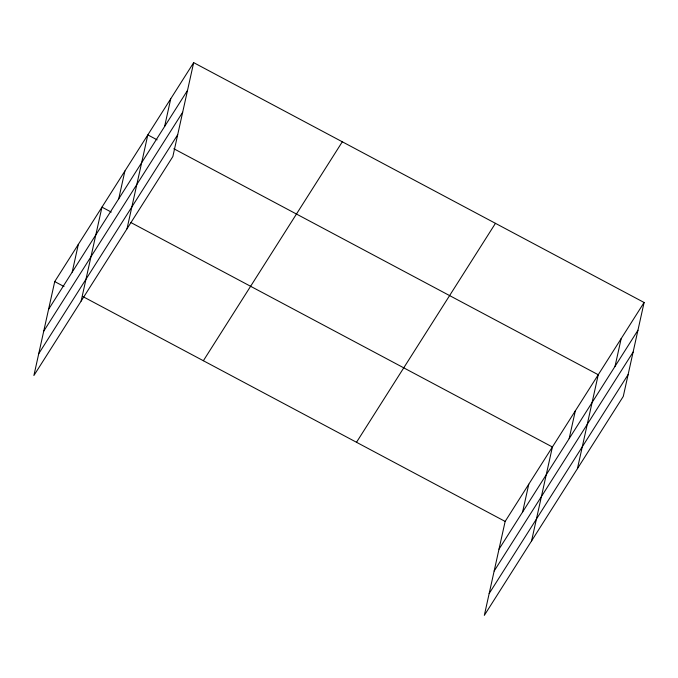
<?xml version="1.0" encoding="UTF-8"?>
<svg xmlns="http://www.w3.org/2000/svg" width="678" height="678" viewBox="0 0 678 678"><rect width="100%" height="100%" fill="white"/><g stroke="black" fill="none" stroke-linecap="round" stroke-linejoin="round"><path stroke-width="1.02" d="M193.671 62.639L54.723 281.582L33.9 375.51L172.848 156.567L193.671 62.639L644.1 302.49L623.277 396.418L484.329 615.361L505.152 521.433L644.1 302.49M72.19 272.124L78.343 244.36M81.14 301.074L101.963 207.137L111.26 212.087M118.735 198.781L124.896 171.017M126.998 228.825L147.821 134.888L157.11 139.838M164.593 126.523L170.746 98.759M522.619 511.975L528.772 484.211M531.569 540.925L552.392 446.988L130.769 222.477M569.164 438.624L575.325 410.86M577.427 468.668L598.25 374.739L173.831 148.736M615.022 366.374L621.175 338.61M48.57 309.346L187.518 90.403M43.731 331.178L182.679 112.234M38.739 353.679L177.687 134.736M203.366 360.73L342.314 141.787M356.509 442.276L495.457 223.333M499 549.197L637.947 330.245M494.16 571.029L633.108 352.085M489.169 593.53L628.116 374.587M54.723 281.582L64.012 286.531M82.597 296.422L505.152 521.433"/></g></svg>
